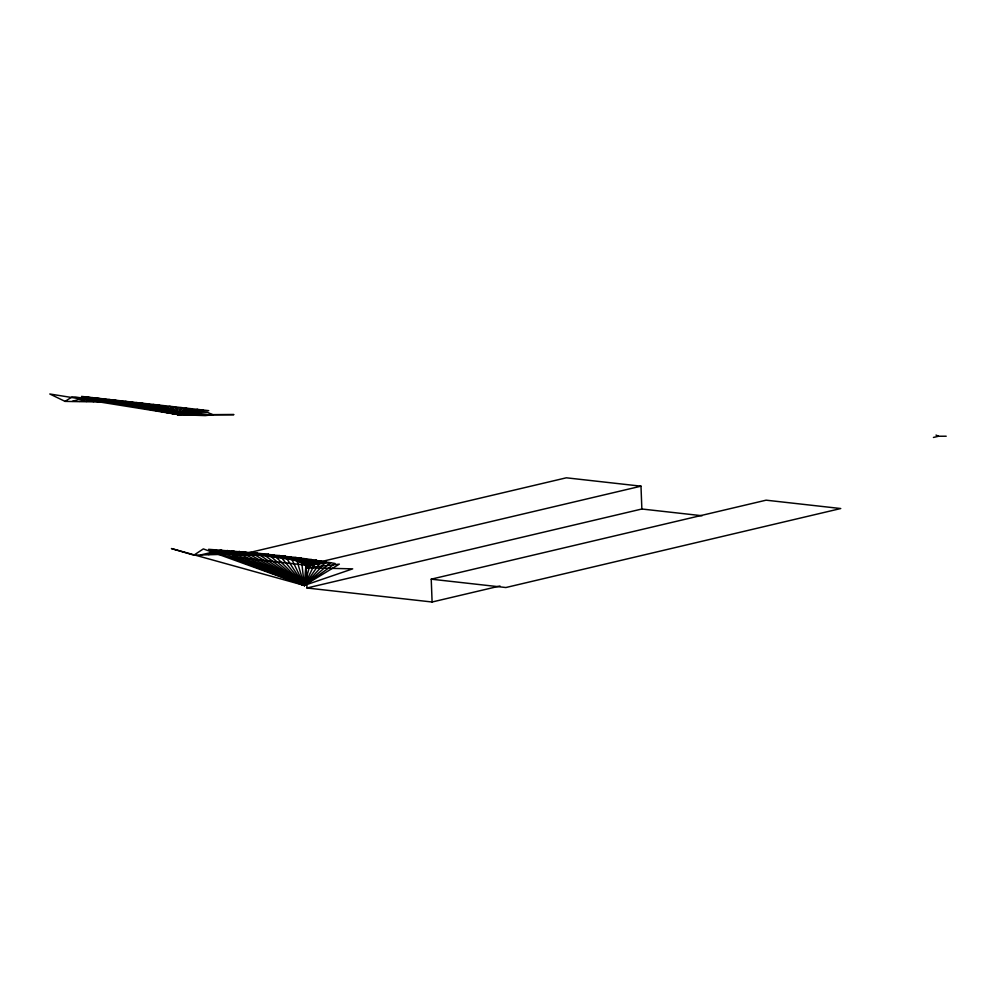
<?xml version="1.0" encoding="UTF-8"?>
<svg xmlns="http://www.w3.org/2000/svg" width="996" height="996" viewBox="0 0 996 996"><rect width="100%" height="100%" fill="white"/><g stroke="black" fill="none" stroke-linecap="round" stroke-linejoin="round"><path stroke-width="1.49" d="M306.768 567.795L339.35 564.134L304.303 585.424L208.625 549.319L257.03 553.116L306.419 558.856L304.303 585.424L171.436 548.559L193.896 555.158L230.188 554.15L263.293 555.482L293.247 559.901L301.987 563.026L305.237 565.355L306.768 567.795L352.684 568.853L304.303 585.424L203.333 548.908L193.896 555.158M201.192 554.822L221.199 550.128L304.303 585.424L316.442 560.3L303.867 564.172L325.953 561.856L304.303 585.424L227.399 550.551L208.488 554.523L214.912 549.717L304.303 585.424L321.26 561.072L305.237 565.355L330.51 562.665L304.303 585.424L251.278 552.556L250.743 554.66L262.72 553.689L263.293 555.482L273.9 554.897L275.008 556.677L285.242 556.179L284.968 558.146L295.999 557.486L304.303 585.424L335.067 563.475L306.419 558.856L293.247 559.901L295.999 557.486M227.399 550.551L223.029 554.187L239.526 551.51L304.303 585.424L301.253 558.158L296.671 560.885L311.487 559.565L304.303 585.424L233.512 551.025L215.783 554.299L221.199 550.128M285.242 556.179L304.303 585.424L245.439 552.021L244.095 554.399L257.03 553.116L304.303 585.424L290.658 556.826L280.175 557.374L279.789 555.556L269.119 556.017L268.335 554.286L257.155 555.033L257.03 553.116M290.658 556.826L289.338 558.98L301.253 558.158M239.526 551.51L237.222 554.224L251.278 552.556M233.512 551.025L230.188 554.15L245.439 552.021M65.064 401.376L72.048 396.968L75.435 397.018L113.569 402.795L178.832 414.672L205.238 415.606L212.932 414.759L207.629 412.444L186.028 414.921C147.632 400.566 105.439 402.334 65.064 401.376L49.8 393.993L178.832 414.672L233.936 414.61L186.028 414.921M306.419 558.856L299.584 561.931L316.442 560.3M311.487 559.565L301.987 563.026L321.26 561.072M72.222 401.363L87.026 397.031L178.832 414.672L208.737 410.651L81.51 396.408L178.832 414.672L203.209 410.041L183.575 413.826M79.307 401.4L92.541 397.653L178.832 414.672L197.694 409.418L180.836 412.767M86.303 401.5L98.056 398.263L178.832 414.672L192.178 408.808L177.798 411.734M93.213 401.649L103.572 398.886L178.832 414.672L186.663 408.186L174.474 410.738M99.998 401.849L109.087 399.496L178.832 414.672L181.148 407.576L170.864 409.792M106.659 402.123L114.602 400.118L178.832 414.672L175.632 406.953L166.967 408.87M113.171 402.446L120.118 400.741L178.832 414.672L170.117 406.331L162.771 407.999M119.52 402.832L125.633 401.351L178.832 414.672L164.601 405.721L158.302 407.165M125.683 403.268L131.148 401.973L178.832 414.672L159.086 405.098L153.558 406.393M306.108 566.562L325.953 561.856M131.646 403.778L136.664 402.583L178.832 414.672L153.571 404.488L148.541 405.671M137.398 404.339L142.179 403.206L178.832 414.672L148.055 403.866L143.275 404.986M306.108 565.168L640.988 486.173L641.86 509.006L306.98 588.001L306.108 565.168L231.47 556.801L566.338 477.806L640.988 486.173M933.439 437.456L938.543 436.248L946.2 436.223M431.231 579.174L766.111 500.179L840.749 508.533L505.868 587.528L431.231 579.174L432.102 602.007L306.98 588.001M432.102 602.007L499.992 585.997M641.86 509.006L702.105 515.741M936.003 435.078L938.543 436.248M262.72 553.689L304.303 585.424L279.789 555.556M268.335 554.286L304.303 585.424L273.9 554.897"/></g></svg>
